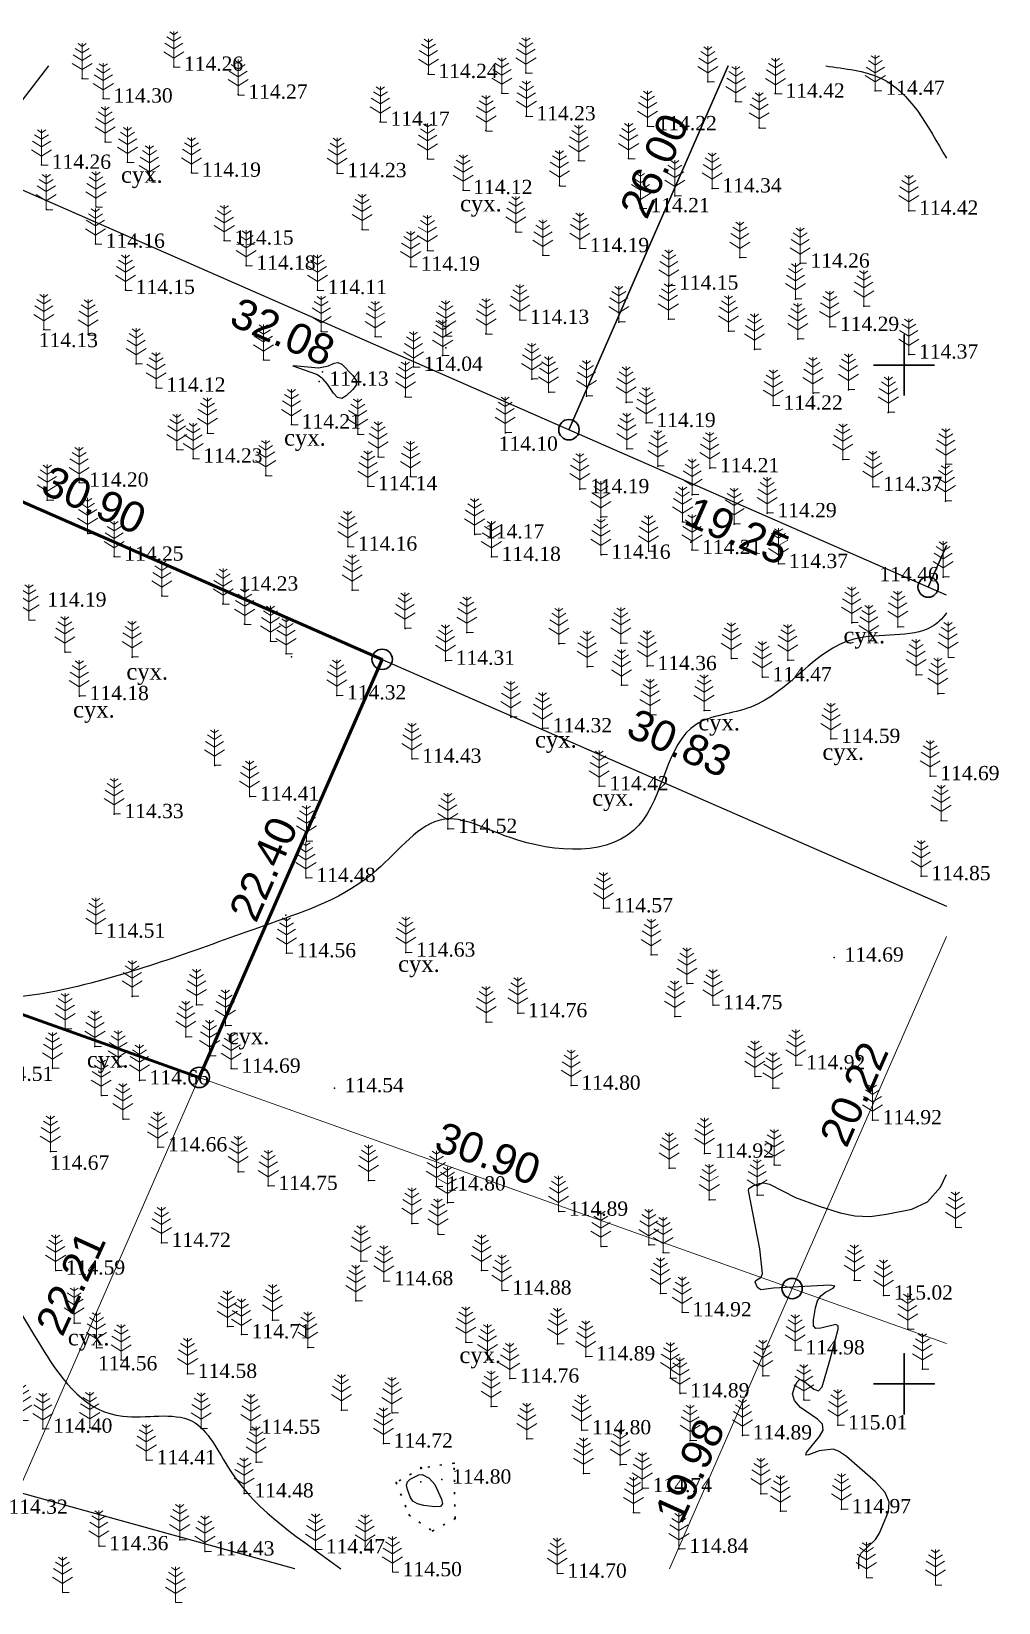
# Model space of a CAD drawing. Header units: millimetres. Extents: x 5405527 to 5405655, y 5524875 to 5524966.
# Drawn here: x 5405607.2 to 5405654.6, y 5524889.3 to 5524966.4 of the extents above; entities that cross this region are included whole.
import ezdxf
from ezdxf.enums import TextEntityAlignment as Align

# ---------------------------------------------------------------- set-up
doc = ezdxf.new("R2010")
doc.units = ezdxf.units.MM
doc.linetypes.add('0', pattern=[0])
doc.linetypes.add('HIDDEN', pattern=[0.5, 0, -0.5])
for name, color, linetype, lineweight in [('11900000', 1, 'Continuous', 30), ('Контур', 7, 'HIDDEN', 30), ('ТОЧКИ', 7, 'Continuous', 30)]:
    doc.layers.add(name, color=color, linetype=linetype, lineweight=lineweight)
for name, color, linetype in [('горизонтали', 42, 'Continuous'), ('Ділянки_Межі', 10, 'Continuous'), ('надписи', 7, 'Continuous'), ('отметки', 7, 'Continuous'), ('промеры', 185, 'Continuous'), ('Растительность', 7, 'Continuous')]:
    doc.layers.add(name, color=color, linetype=linetype)
doc.styles.get("Standard").update_dxf_attribs({"font": 'arial.ttf'})
doc.styles.add('times', font='times.ttf')

# ---------------------------------------------------------------- blocks, each defined once
blk = doc.blocks.new('A$C51FE15A3')
at = {"layer": 'Растительность', "color": 94, "lineweight": 0}
for points in [[(-0.201, 1.726), (0, 1.584), (0.201, 1.726)], [(0, 1.75), (0, 0), (0.319, 0)], [(-0.447, 1.172), (0, 0.895), (0.447, 1.172)], [(-0.343, 1.489), (0, 1.267), (0.343, 1.489)], [(-0.493, 0.753), (0, 0.444), (0.493, 0.753)]]:
    blk.add_lwpolyline(points, dxfattribs=at)

msp = doc.modelspace()

# ---------------------------------------------------------------- linework, layer by layer
at = {"layer": '11900000', "color": 0, "linetype": '0', "lineweight": 15, "ltscale": 0.7}
for points in [[(5405650, 5524898.496), (5405650, 5524901.504)], [(5405650, 5524898.496), (5405650, 5524901.504)], [(5405650, 5524898.496), (5405650, 5524901.504)], [(5405650, 5524898.496), (5405650, 5524901.504)], [(5405650, 5524898.496), (5405650, 5524901.504)], [(5405650, 5524898.496), (5405650, 5524901.504)], [(5405650, 5524898.496), (5405650, 5524901.504)], [(5405650, 5524898.496), (5405650, 5524901.504)], [(5405650, 5524898.496), (5405650, 5524901.504)], [(5405650, 5524898.496), (5405650, 5524901.504)], [(5405650, 5524898.496), (5405650, 5524901.504)], [(5405650, 5524898.496), (5405650, 5524901.504)], [(5405650, 5524898.496), (5405650, 5524901.504)], [(5405650, 5524898.496), (5405650, 5524901.504)], [(5405650, 5524898.496), (5405650, 5524901.504)], [(5405650, 5524898.496), (5405650, 5524901.504)], [(5405650, 5524898.496), (5405650, 5524901.504)], [(5405650, 5524898.496), (5405650, 5524901.504)], [(5405650, 5524898.496), (5405650, 5524901.504)], [(5405650, 5524898.496), (5405650, 5524901.504)], [(5405650, 5524898.496), (5405650, 5524901.504)], [(5405650, 5524898.496), (5405650, 5524901.504)], [(5405650, 5524898.496), (5405650, 5524901.504)], [(5405650, 5524898.496), (5405650, 5524901.504)], [(5405650, 5524898.496), (5405650, 5524901.504)], [(5405650, 5524898.496), (5405650, 5524901.504)], [(5405650, 5524898.496), (5405650, 5524901.504)], [(5405650, 5524898.496), (5405650, 5524901.504)], [(5405650, 5524898.496), (5405650, 5524901.504)], [(5405650, 5524898.496), (5405650, 5524901.504)], [(5405650, 5524898.496), (5405650, 5524901.504)], [(5405650, 5524898.496), (5405650, 5524901.504)], [(5405650, 5524898.496), (5405650, 5524901.504)], [(5405650, 5524898.496), (5405650, 5524901.504)], [(5405650, 5524898.496), (5405650, 5524901.504)], [(5405650, 5524898.496), (5405650, 5524901.504)], [(5405650, 5524898.496), (5405650, 5524901.504)], [(5405650, 5524898.496), (5405650, 5524901.504)], [(5405650, 5524898.496), (5405650, 5524901.504)], [(5405650, 5524898.496), (5405650, 5524901.504)], [(5405650, 5524898.496), (5405650, 5524901.504)], [(5405650, 5524898.496), (5405650, 5524901.504)], [(5405650, 5524898.496), (5405650, 5524901.504)], [(5405650, 5524898.496), (5405650, 5524901.504)], [(5405648.496, 5524900), (5405651.504, 5524900)], [(5405648.496, 5524900), (5405651.504, 5524900)], [(5405648.496, 5524900), (5405651.504, 5524900)], [(5405648.496, 5524900), (5405651.504, 5524900)], [(5405648.496, 5524900), (5405651.504, 5524900)], [(5405648.496, 5524900), (5405651.504, 5524900)], [(5405648.496, 5524900), (5405651.504, 5524900)], [(5405648.496, 5524900), (5405651.504, 5524900)], [(5405648.496, 5524900), (5405651.504, 5524900)], [(5405648.496, 5524900), (5405651.504, 5524900)], [(5405648.496, 5524900), (5405651.504, 5524900)], [(5405648.496, 5524900), (5405651.504, 5524900)], [(5405648.496, 5524900), (5405651.504, 5524900)], [(5405648.496, 5524900), (5405651.504, 5524900)], [(5405648.496, 5524900), (5405651.504, 5524900)], [(5405648.496, 5524900), (5405651.504, 5524900)], [(5405648.496, 5524900), (5405651.504, 5524900)], [(5405648.496, 5524900), (5405651.504, 5524900)], [(5405648.496, 5524900), (5405651.504, 5524900)], [(5405648.496, 5524900), (5405651.504, 5524900)], [(5405648.496, 5524900), (5405651.504, 5524900)], [(5405648.496, 5524900), (5405651.504, 5524900)], [(5405648.496, 5524900), (5405651.504, 5524900)]]:
    msp.add_lwpolyline(points, dxfattribs=at)
at = {"layer": '11900000', "linetype": '0', "lineweight": 15, "ltscale": 0.7}
for points in [[(5405650, 5524898.496), (5405650, 5524901.504)], [(5405650, 5524898.496), (5405650, 5524901.504)], [(5405650, 5524898.496), (5405650, 5524901.504)], [(5405650, 5524898.496), (5405650, 5524901.504)], [(5405650, 5524898.496), (5405650, 5524901.504)], [(5405650, 5524898.496), (5405650, 5524901.504)], [(5405650, 5524898.496), (5405650, 5524901.504)], [(5405650, 5524898.496), (5405650, 5524901.504)], [(5405648.496, 5524900), (5405651.504, 5524900)], [(5405648.496, 5524900), (5405651.504, 5524900)]]:
    msp.add_lwpolyline(points, dxfattribs=at)
at = {"layer": '11900000', "color": 7}
for points in [[(5405650, 5524948.5, 0), (5405650, 5524951.5, 0)], [(5405650, 5524948.5, 0), (5405650, 5524951.5, 0)], [(5405648.5, 5524950, 0), (5405651.5, 5524950, 0)], [(5405648.5, 5524950, 0), (5405651.5, 5524950, 0)], [(5405650, 5524898.5, 0), (5405650, 5524901.5, 0)], [(5405650, 5524898.5, 0), (5405650, 5524901.5, 0)], [(5405648.5, 5524900, 0), (5405651.5, 5524900, 0)], [(5405648.5, 5524900, 0), (5405651.5, 5524900, 0)]]:
    msp.add_polyline3d(points, dxfattribs=at)
at = {"layer": 'горизонтали', "color": 32}
for points in [[(5405622.617, 5524948.482, 114), (5405622.397, 5524948.362, 114), (5405622.187, 5524948.402, 114), (5405621.987, 5524948.612, 114), (5405621.697, 5524949.062, 114), (5405621.467, 5524949.322, 114), (5405621.177, 5524949.532, 114), (5405620.017, 5524949.942, 114), (5405620.027, 5524949.972, 114), (5405621.247, 5524949.862, 114), (5405621.747, 5524949.952, 114), (5405622.017, 5524950.092, 114), (5405622.197, 5524950.122, 114), (5405622.397, 5524950.042, 114), (5405622.947, 5524949.482, 114), (5405623.097, 5524949.242, 114), (5405623.097, 5524949.012, 114), (5405622.947, 5524948.802, 114), (5405622.617, 5524948.482, 114)], [(5405625.617, 5524894.812, 114.5), (5405625.577, 5524895.032, 114.5), (5405625.617, 5524895.202, 114.5), (5405625.747, 5524895.322, 114.5), (5405626.187, 5524895.542, 114.5), (5405626.337, 5524895.552, 114.5), (5405626.687, 5524895.382, 114.5), (5405626.957, 5524895.072, 114.5), (5405627.297, 5524894.352, 114.5), (5405627.347, 5524894.112, 114.5), (5405627.237, 5524893.982, 114.5), (5405626.957, 5524893.972, 114.5), (5405626.427, 5524894.032, 114.5), (5405626.107, 5524894.112, 114.5), (5405625.887, 5524894.252, 114.5), (5405625.757, 5524894.462, 114.5), (5405625.617, 5524894.812, 114.5)]]:
    msp.add_polyline3d(points, close=True, dxfattribs=at)
msp.add_polyline3d([(5405647.787, 5524890.924, 115), (5405647.787, 5524891.472, 115), (5405647.887, 5524891.702, 115), (5405648.597, 5524892.372, 115), (5405648.797, 5524892.672, 115), (5405649.237, 5524893.732, 115), (5405649.277, 5524894.192, 115), (5405649.067, 5524894.672, 115), (5405648.597, 5524895.192, 115), (5405647.177, 5524896.442, 115), (5405646.777, 5524896.702, 115), (5405646.517, 5524896.792, 115), (5405645.837, 5524896.712, 115), (5405645.307, 5524896.512, 115), (5405645.177, 5524896.502, 115), (5405645.217, 5524896.632, 115), (5405645.857, 5524897.412, 115), (5405646.037, 5524897.732, 115), (5405645.997, 5524898.022, 115), (5405645.757, 5524898.272, 115), (5405644.917, 5524898.842, 115), (5405644.617, 5524899.182, 115), (5405644.527, 5524899.512, 115), (5405644.617, 5524899.832, 115), (5405644.747, 5524900.102, 115), (5405644.867, 5524900.212, 115), (5405645.027, 5524900.192, 115), (5405645.577, 5524899.742, 115), (5405645.797, 5524899.662, 115), (5405645.987, 5524899.852, 115), (5405646.357, 5524901.152, 115), (5405646.767, 5524902.682, 115), (5405646.767, 5524902.852, 115), (5405646.647, 5524902.922, 115), (5405645.917, 5524902.732, 115), (5405645.667, 5524902.712, 115), (5405645.547, 5524902.852, 115), (5405645.557, 5524903.152, 115), (5405645.657, 5524903.732, 115), (5405645.757, 5524904.072, 115), (5405645.917, 5524904.322, 115), (5405646.137, 5524904.502, 115), (5405646.517, 5524904.692, 115), (5405646.597, 5524904.802, 115), (5405646.357, 5524904.842, 115), (5405643.597, 5524904.702, 115), (5405642.977, 5524904.612, 115), (5405642.807, 5524904.732, 115), (5405642.697, 5524904.992, 115), (5405642.727, 5524905.072, 115), (5405642.987, 5524905.232, 115), (5405643.057, 5524905.422, 115), (5405642.917, 5524906.622, 115), (5405642.367, 5524909.492, 115), (5405642.377, 5524909.582, 115), (5405642.607, 5524909.732, 115), (5405642.897, 5524909.842, 115), (5405643.107, 5524909.862, 115), (5405643.387, 5524909.802, 115), (5405644.667, 5524909.152, 115), (5405645.827, 5524908.722, 115), (5405646.867, 5524908.402, 115), (5405647.577, 5524908.242, 115), (5405648.337, 5524908.222, 115), (5405649.137, 5524908.332, 115), (5405650.387, 5524908.582, 115), (5405651.147, 5524908.942, 115), (5405651.787, 5524909.652, 115), (5405652.076, 5524910.27, 115)], dxfattribs=at)
for points, knots in [([(5405646.154, 5524964.677), (5405647.099, 5524964.536), (5405649.853, 5524964.296), (5405651.162, 5524961.732), (5405652.076, 5524960.149)], [845.129378, 845.129378, 845.129378, 845.129378, 847.912489, 853.058336, 853.058336, 853.058336, 853.058336]), ([(5405652.076, 5524937.831), (5405651.872, 5524937.547), (5405650.815, 5524936.481), (5405646.321, 5524937.362), (5405643.86, 5524932.976), (5405638.381, 5524932.732), (5405638.048, 5524925.787), (5405631.475, 5524926.077), (5405627.008, 5524928.61), (5405623.809, 5524924.256), (5405617.701, 5524922.243), (5405611.057, 5524919.668), (5405603.931, 5524918.417), (5405598.683, 5524920.948), (5405595.986, 5524925.393), (5405592.528, 5524928.323), (5405588.104, 5524929.248), (5405585.037, 5524925.476), (5405587.396, 5524921.239), (5405588.984, 5524916.75), (5405593.479, 5524915.153), (5405599.008, 5524914.932), (5405598.878, 5524908.421), (5405606.817, 5524906.776), (5405608.307, 5524897.151), (5405615.343, 5524898.956), (5405617.393, 5524894.15), (5405620.455, 5524892.353), (5405622.35, 5524890.924)], [884.556835, 884.556835, 884.556835, 884.556835, 885.661514, 889.520415, 895.583001, 898.406187, 904.085367, 910.48747, 913.839474, 917.961004, 923.821409, 933.371758, 939.353154, 944.920824, 949.533728, 954.71556, 958.361713, 961.571803, 966.784207, 971.370375, 975.210912, 980.580361, 985.005609, 990.407517, 1001.45042, 1004.85445, 1007.86787, 1015.104667, 1015.104667, 1015.104667, 1015.104667])]:
    msp.add_open_spline(points, degree=3, knots=knots, dxfattribs=at)
at = {"layer": 'Ділянки_Межі', "lineweight": 25}
for points in [[(5405652.076, 5524938.714), (5405651.182, 5524939.105), (5405633.549, 5524946.825), (5405604.164, 5524959.69), (5405608.011, 5524964.677)], [(5405620.089, 5524890.924), (5405606.49, 5524894.695), (5405570.683, 5524905.043), (5405582.776, 5524926.653), (5405596.073, 5524947.95), (5405624.379, 5524935.557), (5405652.076, 5524923.442)], [(5405651.182, 5524939.105), (5405652.076, 5524941.148)], [(5405652.076, 5524938.714), (5405651.182, 5524939.105)]]:
    msp.add_lwpolyline(points, dxfattribs=at)
at = {"layer": 'Ділянки_Межі'}
for points in [[(5405641.364, 5524964.677), (5405633.549, 5524946.825), (5405604.164, 5524959.69)], [(5405604.164, 5524959.69), (5405608.011, 5524964.677)], [(5405633.549, 5524946.825), (5405641.364, 5524964.677)], [(5405652.076, 5524941.148), (5405651.182, 5524939.105), (5405633.549, 5524946.825)]]:
    msp.add_lwpolyline(points, dxfattribs=at)
at = {"layer": 'Ділянки_Межі', "lineweight": 50}
msp.add_lwpolyline([(5405582.776, 5524926.653), (5405596.073, 5524947.95), (5405624.379, 5524935.557), (5405615.397, 5524915.042)], close=True, dxfattribs=at)
at = {"layer": 'Ділянки_Межі', "lineweight": 0}
for points in [[(5405615.397, 5524915.042), (5405624.379, 5524935.557), (5405652.076, 5524923.442)], [(5405652.076, 5524921.958), (5405644.506, 5524904.681), (5405615.397, 5524915.042)], [(5405644.506, 5524904.681), (5405652.076, 5524921.958)], [(5405606.49, 5524894.695), (5405615.397, 5524915.042), (5405644.506, 5524904.681), (5405638.478, 5524890.924)], [(5405638.478, 5524890.924), (5405644.506, 5524904.681), (5405652.076, 5524901.986)], [(5405652.076, 5524901.986), (5405644.506, 5524904.681)], [(5405620.089, 5524890.924), (5405606.49, 5524894.695)]]:
    msp.add_lwpolyline(points, dxfattribs=at)
msp.add_lwpolyline([(5405570.683, 5524905.043), (5405582.776, 5524926.653), (5405615.397, 5524915.042), (5405606.49, 5524894.695)], close=True, dxfattribs=at)
at = {"layer": 'Контур', "color": 7, "linetype": 'HIDDEN', "elevation": 114.67}
msp.add_lwpolyline([(5405626.84, 5524892.78), (5405626.84, 5524892.78), (5405627.96, 5524893.39), (5405627.91, 5524896.11), (5405626.34, 5524895.881), (5405625.07, 5524895.17), (5405625.69, 5524893.57), (5405626.84, 5524892.78)], dxfattribs=at)
at = {"layer": 'отметки', "color": 7}
for p in [(5405614.147, 5524964.638, 114.262), (5405609.654, 5524964.067, 114.32), (5405626.64, 5524964.283, 114.242), (5405631.43, 5524964.337, 114.307), (5405640.362, 5524963.9, 114.377), (5405610.688, 5524963.079, 114.299), (5405617.309, 5524963.268, 114.269), (5405630.257, 5524963.344, 114.213), (5405641.731, 5524962.925, 114.36), (5405643.678, 5524963.321, 114.423), (5405648.587, 5524963.46, 114.472), (5405631.453, 5524962.208, 114.227), (5405624.288, 5524961.939, 114.168), (5405629.474, 5524961.5, 114.219), (5405637.399, 5524961.722, 114.221), (5405642.881, 5524961.641, 114.383), (5405610.786, 5524960.948, 114.252), (5405607.66, 5524959.828, 114.262), (5405611.88, 5524959.954, 114.236), (5405626.608, 5524960.123, 114.131), (5405634.018, 5524960.041, 114.241), (5405636.474, 5524960.133, 114.212), (5405612.95, 5524959.049, 114.22), (5405615.021, 5524959.44, 114.192), (5405622.167, 5524959.418, 114.234), (5405628.349, 5524958.587, 114.118), (5405633.077, 5524958.801, 114.196), (5405638.749, 5524958.3, 114.226), (5405640.581, 5524958.666, 114.343), (5405607.895, 5524957.639, 114.26), (5405610.335, 5524957.756, 114.199), (5405637.052, 5524957.697, 114.205), (5405650.238, 5524957.574, 114.418), (5405610.303, 5524955.953, 114.161), (5405616.624, 5524956.109, 114.15), (5405623.396, 5524956.656, 114.188), (5405630.935, 5524956.537, 114.167), (5405626.597, 5524955.619, 114.157), (5405632.266, 5524955.385, 114.159), (5405634.077, 5524955.738, 114.187), (5405641.942, 5524955.271, 114.281), (5405617.703, 5524954.876, 114.181), (5405625.772, 5524954.828, 114.193), (5405644.906, 5524954.98, 114.261), (5405611.777, 5524953.684, 114.152), (5405621.201, 5524953.68, 114.113), (5405638.458, 5524953.901, 114.154), (5405644.669, 5524953.238, 114.317), (5405648.022, 5524952.883, 114.348), (5405631.135, 5524952.218, 114.13), (5405636.006, 5524952.109, 114.174), (5405638.435, 5524952.243, 114.191), (5405607.773, 5524951.746, 114.132), (5405609.949, 5524951.494, 113.996), (5405621.391, 5524951.656, 114.051), (5405624.033, 5524951.4, 114.132), (5405627.491, 5524951.431, 114.126), (5405629.475, 5524951.524, 114.169), (5405641.382, 5524951.654, 114.264), (5405646.351, 5524951.872, 114.292), (5405627.498, 5524950.847, 113.887), (5405642.658, 5524950.761, 114.256), (5405644.786, 5524951.27, 114.249), (5405612.298, 5524950.064, 114.175), (5405618.546, 5524950.26, 114.041), (5405621.57, 5524950.196, 114.144), (5405625.913, 5524949.911, 114.039), (5405627.343, 5524950.474, 114.111), (5405650.232, 5524950.516, 114.375), (5405621.284, 5524949.187, 114.13), (5405621.447, 5524949.658, 113.937), (5405631.727, 5524949.311, 114.224), (5405613.28, 5524948.889, 114.118), (5405625.512, 5524948.443, 114.077), (5405632.554, 5524948.666, 114.215), (5405634.418, 5524948.475, 114.173), (5405645.531, 5524948.617, 114.275), (5405647.271, 5524948.788, 114.262), (5405636.366, 5524948.164, 114.166), (5405643.582, 5524948.009, 114.224), (5405649.228, 5524947.67, 114.392), (5405619.926, 5524947.084, 114.209), (5405637.345, 5524947.156, 114.187), (5405615.8, 5524946.657, 114.119), (5405623.179, 5524946.612, 114.066), (5405630.431, 5524946.679, 114.105), (5405614.301, 5524945.853, 114.164), (5405615.096, 5524945.411, 114.232), (5405624.179, 5524945.491, 114.074), (5405636.393, 5524945.879, 114.141), (5405646.998, 5524945.358, 114.335), (5405618.66, 5524944.573, 114.094), (5405625.768, 5524944.524, 114.147), (5405637.918, 5524945.042, 114.26), (5405640.463, 5524944.937, 114.21), (5405652.049, 5524945.131, 114.448), (5405609.498, 5524944.231, 114.198), (5405623.673, 5524944.056, 114.14), (5405634.086, 5524943.91, 114.193), (5405639.6, 5524943.631, 114.273), (5405648.471, 5524944.019, 114.365), (5405607.937, 5524943.375, 114.265), (5405652.03, 5524943.325, 114.407), (5405635.122, 5524942.536, 114.168), (5405639.123, 5524942.298, 114.123), (5405641.667, 5524942.198, 114.319), (5405643.285, 5524942.73, 114.287), (5405609.923, 5524941.74, 114.196), (5405628.929, 5524941.688, 114.17), (5405639.539, 5524941.308, 114.042), (5405611.218, 5524940.599, 114.253), (5405622.691, 5524941.092, 114.161), (5405629.742, 5524940.585, 114.18), (5405635.129, 5524940.691, 114.16), (5405637.464, 5524940.857, 114.108), (5405639.586, 5524940.923, 114.212), (5405643.841, 5524940.236, 114.371), (5405651.924, 5524939.59, 114.459), (5405613.564, 5524938.666, 114.239), (5405616.565, 5524938.277, 114.232), (5405622.906, 5524938.959, 114.213), (5405617.627, 5524937.282, 114.248), (5405625.509, 5524937.073, 114.235), (5405628.542, 5524936.873, 114.259), (5405647.437, 5524937.355, 114.458), (5405649.696, 5524937.149, 114.479), (5405608.811, 5524935.91, 114.211), (5405618.9, 5524936.45, 114.285), (5405633.054, 5524936.323, 114.338), (5405636.102, 5524936.343, 114.277), (5405648.269, 5524936.467, 114.532), (5405612.103, 5524935.67, 114.208), (5405619.664, 5524935.827, 114.28), (5405619.93, 5524935.686, 114.25), (5405627.492, 5524935.489, 114.31), (5405634.448, 5524935.194, 114.253), (5405637.397, 5524935.227, 114.358), (5405641.521, 5524935.593, 114.294), (5405644.295, 5524935.51, 114.387), (5405643.043, 5524934.68, 114.466), (5405650.591, 5524934.789, 114.639), (5405609.515, 5524933.754, 114.177), (5405622.155, 5524933.789, 114.318), (5405636.135, 5524934.282, 114.369), (5405651.662, 5524933.871, 114.532), (5405637.537, 5524932.832, 114.441), (5405640.184, 5524933.048, 114.493), (5405630.692, 5524932.722, 114.385), (5405632.257, 5524932.175, 114.317), (5405646.409, 5524931.654, 114.585), (5405625.845, 5524930.679, 114.432), (5405616.16, 5524930.352, 114.352), (5405651.277, 5524929.827, 114.688), (5405635.037, 5524929.327, 114.42), (5405617.88, 5524928.827, 114.408), (5405611.226, 5524927.965, 114.335), (5405651.821, 5524927.641, 114.742), (5405627.603, 5524927.238, 114.518), (5405620.664, 5524926.628, 114.462), (5405620.649, 5524924.827, 114.478), (5405650.84, 5524924.919, 114.852), (5405619.654, 5524923.001, 114.506), (5405635.247, 5524923.342, 114.572), (5405610.32, 5524922.099, 114.506), (5405619.689, 5524921.135, 114.561), (5405625.547, 5524921.168, 114.635), (5405637.589, 5524921.055, 114.732), (5405646.577, 5524920.923, 114.686), (5405612.113, 5524919.018, 114.6), (5405639.345, 5524919.649, 114.745), (5405615.271, 5524918.606, 114.606), (5405631.039, 5524918.194, 114.757), (5405640.621, 5524918.585, 114.753), (5405608.82, 5524917.414, 114.491), (5405616.684, 5524917.589, 114.595), (5405629.482, 5524917.759, 114.69), (5405638.747, 5524918.029, 114.804), (5405614.735, 5524917.038, 114.695), (5405614.738, 5524917.036, 114.706), (5405610.28, 5524916.554, 114.606), (5405615.915, 5524916.099, 114.747), (5405608.201, 5524915.501, 114.509), (5405611.424, 5524915.593, 114.647), (5405616.968, 5524915.472, 114.692), (5405642.685, 5524915.088, 114.942), (5405644.69, 5524915.636, 114.922), (5405612.46, 5524914.895, 114.661), (5405622.035, 5524914.515, 114.538), (5405633.659, 5524914.638, 114.8), (5405643.556, 5524914.52, 114.947), (5405610.597, 5524914.154, 114.633), (5405611.657, 5524912.996, 114.629), (5405648.45, 5524912.94, 114.921), (5405608.091, 5524911.406, 114.671), (5405613.364, 5524911.61, 114.655), (5405640.205, 5524911.302, 114.92), (5405638.47, 5524910.582, 114.869), (5405643.63, 5524910.743, 114.979), (5405617.317, 5524910.408, 114.66), (5405618.788, 5524909.718, 114.751), (5405623.713, 5524909.977, 114.891), (5405627.038, 5524909.69, 114.804), (5405640.437, 5524909.027, 114.902), (5405642.793, 5524909.26, 115.018), (5405627.581, 5524908.894, 114.746), (5405633.046, 5524908.454, 114.888), (5405625.84, 5524907.872, 114.817), (5405613.542, 5524906.925, 114.716), (5405627.121, 5524907.342, 114.811), (5405635.127, 5524906.749, 114.904), (5405637.476, 5524906.824, 114.901), (5405623.338, 5524906.027, 114.75), (5405638.173, 5524906.443, 114.928), (5405608.354, 5524905.566, 114.593), (5405629.259, 5524905.567, 114.828), (5405647.559, 5524905.084, 115.049), (5405624.461, 5524905.042, 114.68), (5405630.266, 5524904.582, 114.879), (5405638.044, 5524904.437, 114.921), (5405648.993, 5524904.337, 115.017), (5405623.092, 5524904.083, 114.757), (5405639.112, 5524903.514, 114.918), (5405609.265, 5524902.984, 114.535), (5405616.785, 5524902.82, 114.717), (5405618.998, 5524903.132, 114.83), (5405617.47, 5524902.433, 114.712), (5405628.494, 5524902.043, 114.76), (5405632.991, 5524901.967, 114.901), (5405650.181, 5524902.684, 115.034), (5405610.351, 5524901.768, 114.556), (5405620.731, 5524901.782, 114.776), (5405634.377, 5524901.352, 114.886), (5405644.661, 5524901.651, 114.982), (5405611.566, 5524901.174, 114.634), (5405614.83, 5524900.495, 114.577), (5405629.55, 5524901.179, 114.735), (5405650.904, 5524900.727, 115.113), (5405630.644, 5524900.264, 114.755), (5405638.533, 5524900.288, 114.869), (5405643.073, 5524900.401, 114.963), (5405629.732, 5524898.886, 114.799), (5405639.002, 5524899.537, 114.892), (5405645.081, 5524899.213, 115.016), (5405622.384, 5524898.72, 114.757), (5405624.867, 5524898.584, 114.672), (5405607.728, 5524897.804, 114.4), (5405610.026, 5524897.853, 114.42), (5405615.496, 5524897.82, 114.496), (5405617.933, 5524897.751, 114.546), (5405634.177, 5524897.727, 114.798), (5405642.075, 5524897.475, 114.894), (5405646.755, 5524897.968, 115.012), (5405624.444, 5524897.078, 114.719), (5405631.487, 5524897.305, 114.758), (5405639.5, 5524897.225, 114.955), (5405612.808, 5524896.258, 114.409), (5405618.193, 5524896.163, 114.555), (5405626.279, 5524895.891, 114.76), (5405627.911, 5524896.106, 114.845), (5405636.07, 5524896.037, 114.823), (5405625.073, 5524895.168, 114.722), (5405626.282, 5524895.188, 114.069), (5405627.311, 5524895.307, 114.801), (5405634.265, 5524895.611, 114.761), (5405617.61, 5524894.63, 114.485), (5405637.157, 5524894.889, 114.735), (5405642.976, 5524894.607, 114.987), (5405625.698, 5524893.573, 114.707), (5405636.723, 5524893.684, 114.796), (5405643.932, 5524893.759, 114.97), (5405646.936, 5524893.855, 114.97), (5405626.846, 5524892.785, 114.672), (5405627.965, 5524893.395, 114.668), (5405610.478, 5524892.038, 114.363), (5405614.447, 5524892.35, 114.386), (5405615.684, 5524891.781, 114.431), (5405621.113, 5524891.882, 114.47), (5405623.547, 5524891.841, 114.529), (5405638.956, 5524891.911, 114.838)]:
    msp.add_point(p, dxfattribs=at)
at = {"layer": 'ТОЧКИ'}
for centre in [(5405633.549, 5524946.825), (5405651.182, 5524939.105), (5405624.379, 5524935.557), (5405615.397, 5524915.042, 107.24), (5405644.506, 5524904.681, 107.24)]:
    msp.add_circle(centre, 0.5, dxfattribs=at)

# ---------------------------------------------------------------- block references
at = {"layer": 'Растительность', "color": 7}
for p in [(5405614.15, 5524964.62, 114.26), (5405626.65, 5524964.26, 114.24), (5405631.44, 5524964.32, 114.31), (5405609.65, 5524964.05, 114.32), (5405640.37, 5524963.89, 114.38), (5405648.59, 5524963.45, 114.47), (5405610.69, 5524963.06, 114.3), (5405617.31, 5524963.25, 114.27), (5405630.26, 5524963.33, 114.21), (5405641.74, 5524962.91, 114.36), (5405643.69, 5524963.31, 114.42), (5405624.29, 5524961.92, 114.17), (5405631.46, 5524962.19, 114.23), (5405629.48, 5524961.48, 114.22), (5405637.41, 5524961.71, 114.22), (5405642.89, 5524961.63, 114.38), (5405610.78, 5524960.93, 114.25), (5405607.66, 5524959.81, 114.26), (5405611.88, 5524959.93, 114.24), (5405626.61, 5524960.1, 114.13), (5405634.03, 5524960.02, 114.24), (5405636.48, 5524960.12, 114.21), (5405612.95, 5524959.03, 114.22), (5405615.02, 5524959.42, 114.19), (5405622.17, 5524959.4, 114.23), (5405628.36, 5524958.57, 114.12), (5405633.08, 5524958.78, 114.19), (5405638.75, 5524958.31, 114.23), (5405640.58, 5524958.67, 114.34), (5405607.89, 5524957.62, 114.26), (5405610.33, 5524957.74, 114.2), (5405637.06, 5524957.68, 114.2), (5405650.24, 5524957.57, 114.42), (5405623.4, 5524956.64, 114.19), (5405630.94, 5524956.52, 114.17), (5405610.3, 5524955.93, 114.16), (5405616.63, 5524956.09, 114.15), (5405626.6, 5524955.6, 114.16), (5405632.27, 5524955.37, 114.16), (5405634.08, 5524955.72, 114.19), (5405641.94, 5524955.28, 114.28), (5405644.9, 5524954.99, 114.26), (5405617.7, 5524954.86, 114.18), (5405625.78, 5524954.81, 114.19), (5405611.78, 5524953.66, 114.15), (5405621.2, 5524953.66, 114.11), (5405638.45, 5524953.91, 114.15), (5405644.67, 5524953.24, 114.32), (5405648.02, 5524952.89, 114.35), (5405631.14, 5524952.2, 114.13), (5405636, 5524952.12, 114.17), (5405638.43, 5524952.25, 114.19), (5405646.35, 5524951.88, 114.29), (5405607.77, 5524951.73, 114.13), (5405609.95, 5524951.47, 113.99), (5405621.39, 5524951.63, 114.05), (5405624.04, 5524951.38, 114.13), (5405627.5, 5524951.41, 114.13), (5405629.48, 5524951.51, 114.17), (5405641.38, 5524951.66, 114.26), (5405644.78, 5524951.28, 114.25), (5405627.35, 5524950.46, 114.11), (5405642.66, 5524950.77, 114.26), (5405650.23, 5524950.52, 114.37), (5405612.3, 5524950.05, 114.17), (5405618.55, 5524950.24, 114.04), (5405625.92, 5524949.89, 114.04), (5405613.28, 5524948.87, 114.12), (5405631.72, 5524949.32, 114.22), (5405647.27, 5524948.8, 114.26), (5405625.52, 5524948.42, 114.08), (5405632.55, 5524948.67, 114.21), (5405634.41, 5524948.48, 114.17), (5405636.36, 5524948.17, 114.17), (5405643.58, 5524948.02, 114.22), (5405645.53, 5524948.63, 114.28), (5405649.23, 5524947.68, 114.39), (5405615.8, 5524946.64, 114.12), (5405619.93, 5524947.07, 114.21), (5405623.18, 5524946.59, 114.07), (5405630.42, 5524946.69, 114.1), (5405637.34, 5524947.16, 114.19), (5405614.3, 5524945.84, 114.16), (5405636.39, 5524945.89, 114.14), (5405615.1, 5524945.4, 114.23), (5405624.18, 5524945.47, 114.07), (5405637.91, 5524945.05, 114.26), (5405640.46, 5524944.95, 114.21), (5405647, 5524945.37, 114.33), (5405652.05, 5524945.14, 114.45), (5405609.5, 5524944.22, 114.2), (5405618.66, 5524944.56, 114.09), (5405625.77, 5524944.51, 114.15), (5405623.68, 5524944.04, 114.14), (5405634.08, 5524943.92, 114.19), (5405639.6, 5524943.64, 114.27), (5405648.47, 5524944.03, 114.37), (5405607.94, 5524943.36, 114.26), (5405643.28, 5524942.74, 114.29), (5405652.03, 5524943.33, 114.41), (5405635.12, 5524942.55, 114.17), (5405639.13, 5524942.28, 114.12), (5405641.66, 5524942.21, 114.32), (5405609.92, 5524941.73, 114.2), (5405622.69, 5524941.08, 114.16), (5405628.92, 5524941.7, 114.17), (5405611.22, 5524940.59, 114.25), (5405629.74, 5524940.59, 114.18), (5405635.12, 5524940.7, 114.16), (5405637.46, 5524940.87, 114.11), (5405639.59, 5524940.91, 114.21), (5405643.84, 5524940.24, 114.37), (5405651.92, 5524939.6, 114.46), (5405622.91, 5524938.95, 114.21), (5405613.56, 5524938.65, 114.24), (5405616.57, 5524938.26, 114.23), (5405607.04, 5524937.48, 114.19), (5405617.63, 5524937.27, 114.25), (5405647.43, 5524937.36, 114.46), (5405625.5, 5524937.08, 114.23), (5405628.54, 5524936.88, 114.26), (5405648.27, 5524936.47, 114.53), (5405649.69, 5524937.16, 114.48), (5405608.8, 5524935.91, 114.21), (5405612.1, 5524935.68, 114.21), (5405618.9, 5524936.44, 114.28), (5405619.66, 5524935.82, 114.28), (5405633.05, 5524936.33, 114.34), (5405636.1, 5524936.35, 114.28), (5405627.49, 5524935.5, 114.31), (5405634.44, 5524935.2, 114.25), (5405637.39, 5524935.23, 114.36), (5405641.52, 5524935.6, 114.29), (5405644.29, 5524935.52, 114.39), (5405652.16, 5524935.64, 114.56), (5405636.13, 5524934.29, 114.37), (5405643.04, 5524934.69, 114.47), (5405650.59, 5524934.79, 114.64), (5405609.51, 5524933.76, 114.18), (5405622.15, 5524933.79, 114.32), (5405651.66, 5524933.88, 114.53), (5405630.69, 5524932.73, 114.38), (5405637.53, 5524932.84, 114.44), (5405640.18, 5524933.05, 114.49), (5405632.25, 5524932.18, 114.32), (5405646.41, 5524931.66, 114.59), (5405616.15, 5524930.36, 114.35), (5405625.84, 5524930.68, 114.43), (5405651.28, 5524929.83, 114.69), (5405617.87, 5524928.83, 114.41), (5405635.03, 5524929.33, 114.42), (5405611.22, 5524927.97, 114.33), (5405627.6, 5524927.24, 114.52), (5405651.82, 5524927.64, 114.74), (5405620.66, 5524926.63, 114.46), (5405650.84, 5524924.92, 114.85), (5405620.64, 5524924.83, 114.48), (5405635.24, 5524923.35, 114.57), (5405610.32, 5524922.1, 114.51), (5405619.68, 5524921.14, 114.56), (5405625.54, 5524921.17, 114.63), (5405637.59, 5524921.06, 114.73), (5405639.34, 5524919.65, 114.75), (5405612.11, 5524919.02, 114.6), (5405615.27, 5524918.61, 114.61), (5405631.04, 5524918.2, 114.76), (5405638.74, 5524918.03, 114.8), (5405640.62, 5524918.59, 114.75), (5405608.82, 5524917.42, 114.49), (5405616.68, 5524917.59, 114.6), (5405629.48, 5524917.76, 114.69), (5405610.28, 5524916.56, 114.61), (5405614.74, 5524917.04, 114.71), (5405615.91, 5524916.1, 114.75), (5405644.69, 5524915.64, 114.92), (5405608.2, 5524915.5, 114.51), (5405611.42, 5524915.59, 114.65), (5405612.46, 5524914.9, 114.66), (5405616.97, 5524915.47, 114.69), (5405642.68, 5524915.09, 114.94), (5405610.59, 5524914.16, 114.63), (5405633.66, 5524914.64, 114.8), (5405643.56, 5524914.52, 114.95), (5405611.65, 5524913, 114.63), (5405648.45, 5524912.94, 114.92), (5405608.09, 5524911.41, 114.67), (5405613.36, 5524911.61, 114.66), (5405640.2, 5524911.3, 114.92), (5405617.31, 5524910.41, 114.66), (5405638.47, 5524910.58, 114.87), (5405643.63, 5524910.74, 114.98), (5405618.79, 5524909.72, 114.75), (5405623.71, 5524909.98, 114.89), (5405627.04, 5524909.69, 114.8), (5405627.58, 5524908.9, 114.75), (5405640.44, 5524909.03, 114.9), (5405642.79, 5524909.26, 115.02), (5405633.04, 5524908.46, 114.89), (5405625.84, 5524907.87, 114.82), (5405627.12, 5524907.34, 114.81), (5405652.52, 5524907.68, 115.02), (5405613.54, 5524906.93, 114.72), (5405635.12, 5524906.75, 114.9), (5405637.47, 5524906.83, 114.9), (5405638.17, 5524906.44, 114.93), (5405623.34, 5524906.03, 114.75), (5405608.35, 5524905.57, 114.59), (5405624.46, 5524905.04, 114.68), (5405629.26, 5524905.57, 114.83), (5405647.56, 5524905.08, 115.05), (5405623.09, 5524904.08, 114.76), (5405630.26, 5524904.58, 114.88), (5405638.04, 5524904.44, 114.92), (5405648.99, 5524904.34, 115.02), (5405639.11, 5524903.51, 114.92), (5405609.26, 5524902.98, 114.54), (5405616.78, 5524902.82, 114.72), (5405619, 5524903.13, 114.83), (5405650.18, 5524902.68, 115.03), (5405610.35, 5524901.77, 114.56), (5405617.47, 5524902.43, 114.71), (5405620.73, 5524901.78, 114.78), (5405628.49, 5524902.04, 114.76), (5405632.99, 5524901.97, 114.9), (5405611.56, 5524901.17, 114.63), (5405629.55, 5524901.18, 114.74), (5405634.38, 5524901.35, 114.89), (5405644.66, 5524901.65, 114.98), (5405614.83, 5524900.5, 114.58), (5405630.64, 5524900.26, 114.75), (5405638.53, 5524900.29, 114.87), (5405643.07, 5524900.4, 114.96), (5405650.9, 5524900.73, 115.11), (5405639, 5524899.54, 114.89), (5405622.38, 5524898.72, 114.76), (5405629.73, 5524898.89, 114.8), (5405645.08, 5524899.21, 115.02), (5405606.69, 5524898.21, 114.36), (5405624.86, 5524898.58, 114.67), (5405646.75, 5524897.97, 115.01), (5405607.72, 5524897.8, 114.4), (5405610.02, 5524897.85, 114.42), (5405615.49, 5524897.82, 114.5), (5405617.93, 5524897.75, 114.55), (5405631.48, 5524897.31, 114.76), (5405634.17, 5524897.73, 114.8), (5405639.5, 5524897.22, 114.96), (5405642.07, 5524897.48, 114.89), (5405624.44, 5524897.08, 114.72), (5405612.8, 5524896.26, 114.41), (5405618.19, 5524896.16, 114.55), (5405634.26, 5524895.61, 114.76), (5405636.07, 5524896.04, 114.82), (5405637.15, 5524894.89, 114.74), (5405617.6, 5524894.63, 114.48), (5405642.97, 5524894.61, 114.99), (5405636.72, 5524893.68, 114.8), (5405643.93, 5524893.76, 114.97), (5405646.93, 5524893.85, 114.97), (5405610.47, 5524892.04, 114.36), (5405614.44, 5524892.35, 114.39), (5405615.68, 5524891.78, 114.43), (5405621.11, 5524891.88, 114.47), (5405623.54, 5524891.84, 114.53), (5405638.95, 5524891.91, 114.84), (5405624.88, 5524890.76, 114.5), (5405632.97, 5524890.69, 114.7), (5405648.15, 5524890.48, 115.02), (5405608.69, 5524889.77, 114.37), (5405651.54, 5524890.13, 115.05), (5405614.24, 5524889.27, 114.34)]:
    msp.add_blockref('A$C51FE15A3', p, dxfattribs=at)

# ---------------------------------------------------------------- texts
at = {"layer": 'надписи', "color": 7, "style": 'times'}
for p in [(5405611.557, 5524959.74, 111.861), (5405628.202, 5524958.335, 111.861), (5405619.561, 5524946.843, 111.861), (5405647.026, 5524937.142, 111.861), (5405611.821, 5524935.359, 111.861), (5405609.204, 5524933.5, 111.861), (5405639.899, 5524932.868, 111.861), (5405631.882, 5524932.027, 111.861), (5405645.992, 5524931.423, 111.861), (5405634.689, 5524929.17, 111.861), (5405625.161, 5524921.02, 111.861), (5405616.796, 5524917.472, 111.861), (5405609.884, 5524916.323, 111.861), (5405608.948, 5524902.691, 111.861), (5405628.171, 5524901.822, 111.861)]:
    msp.add_text('сух.', height=0.8, dxfattribs=at).set_placement(p, align=Align.TOP_LEFT)
at = {"layer": 'отметки', "color": 7, "style": 'times'}
for s, p in [('114.26', (5405614.647, 5524965.138, 114.262)), ('114.24', (5405627.14, 5524964.783, 114.242)), ('114.27', (5405617.809, 5524963.768, 114.269)), ('114.42', (5405644.178, 5524963.821, 114.423)), ('114.47', (5405649.087, 5524963.96, 114.472)), ('114.30', (5405611.188, 5524963.579, 114.299)), ('114.17', (5405624.788, 5524962.439, 114.168)), ('114.23', (5405631.953, 5524962.708, 114.227)), ('114.22', (5405637.899, 5524962.222, 114.221)), ('114.26', (5405608.16, 5524960.328, 114.262)), ('114.19', (5405615.521, 5524959.94, 114.192)), ('114.23', (5405622.667, 5524959.918, 114.234)), ('114.12', (5405628.849, 5524959.087, 114.118)), ('114.34', (5405641.081, 5524959.166, 114.343)), ('114.21', (5405637.552, 5524958.197, 114.205)), ('114.42', (5405650.738, 5524958.074, 114.418)), ('114.16', (5405610.803, 5524956.453, 114.161)), ('114.15', (5405617.124, 5524956.609, 114.15)), ('114.19', (5405634.577, 5524956.238, 114.187)), ('114.18', (5405618.203, 5524955.376, 114.181)), ('114.19', (5405626.272, 5524955.328, 114.193)), ('114.26', (5405645.406, 5524955.48, 114.261)), ('114.15', (5405638.958, 5524954.401, 114.154)), ('114.15', (5405612.277, 5524954.184, 114.152)), ('114.11', (5405621.701, 5524954.18, 114.113)), ('114.13', (5405631.635, 5524952.718, 114.13)), ('114.29', (5405646.851, 5524952.372, 114.292)), ('114.13', (5405607.52, 5524951.577, 114.132)), ('114.37', (5405650.732, 5524951.016, 114.375)), ('114.04', (5405626.413, 5524950.411, 114.039)), ('114.12', (5405613.78, 5524949.389, 114.118)), ('114.13', (5405621.784, 5524949.687, 114.13)), ('114.22', (5405644.082, 5524948.509, 114.224)), ('114.21', (5405620.426, 5524947.584, 114.209)), ('114.19', (5405637.845, 5524947.656, 114.187)), ('114.23', (5405615.596, 5524945.911, 114.232)), ('114.10', (5405630.096, 5524946.496, 114.105)), ('114.21', (5405640.963, 5524945.437, 114.21)), ('114.20', (5405609.998, 5524944.731, 114.198)), ('114.14', (5405624.173, 5524944.556, 114.14)), ('114.19', (5405634.586, 5524944.41, 114.193)), ('114.37', (5405648.971, 5524944.519, 114.365)), ('114.29', (5405643.785, 5524943.23, 114.287)), ('114.17', (5405629.429, 5524942.188, 114.17)), ('114.16', (5405623.191, 5524941.592, 114.161)), ('114.21', (5405640.086, 5524941.423, 114.212)), ('114.25', (5405611.718, 5524941.099, 114.253)), ('114.18', (5405630.242, 5524941.085, 114.18)), ('114.16', (5405635.629, 5524941.191, 114.16)), ('114.37', (5405644.341, 5524940.736, 114.371)), ('114.46', (5405648.793, 5524940.09, 114.459)), ('114.23', (5405617.35, 5524939.632, 114.232)), ('114.19', (5405607.937, 5524938.846, 114.194)), ('114.31', (5405627.992, 5524935.989, 114.31)), ('114.36', (5405637.897, 5524935.727, 114.358)), ('114.47', (5405643.543, 5524935.18, 114.466)), ('114.18', (5405610.015, 5524934.254, 114.177)), ('114.32', (5405622.655, 5524934.289, 114.318)), ('114.32', (5405632.757, 5524932.675, 114.317)), ('114.59', (5405646.909, 5524932.154, 114.585)), ('114.43', (5405626.345, 5524931.179, 114.432)), ('114.42', (5405635.537, 5524929.827, 114.42)), ('114.69', (5405651.777, 5524930.327, 114.688)), ('114.41', (5405618.38, 5524929.327, 114.408)), ('114.33', (5405611.726, 5524928.465, 114.335)), ('114.52', (5405628.103, 5524927.738, 114.518)), ('114.48', (5405621.149, 5524925.327, 114.478)), ('114.85', (5405651.34, 5524925.419, 114.852)), ('114.57', (5405635.747, 5524923.842, 114.572)), ('114.51', (5405610.82, 5524922.599, 114.506)), ('114.56', (5405620.189, 5524921.635, 114.561)), ('114.63', (5405626.047, 5524921.668, 114.635)), ('114.69', (5405647.077, 5524921.423, 114.686)), ('114.75', (5405641.121, 5524919.085, 114.753)), ('114.76', (5405631.539, 5524918.694, 114.757)), ('114.69', (5405617.468, 5524915.972, 114.692)), ('114.92', (5405645.19, 5524916.136, 114.922)), ('114.51', (5405605.327, 5524915.57, 114.509)), ('114.66', (5405612.96, 5524915.395, 114.661)), ('114.80', (5405634.159, 5524915.138, 114.8)), ('114.54', (5405622.535, 5524915.015, 114.538)), ('114.92', (5405648.95, 5524913.44, 114.921)), ('114.66', (5405613.864, 5524912.11, 114.655)), ('114.67', (5405608.074, 5524911.211, 114.671)), ('114.92', (5405640.705, 5524911.802, 114.92)), ('114.75', (5405619.288, 5524910.218, 114.751)), ('114.80', (5405627.538, 5524910.19, 114.804)), ('114.89', (5405633.546, 5524908.954, 114.888)), ('114.72', (5405614.042, 5524907.425, 114.716)), ('114.59', (5405608.854, 5524906.066, 114.593)), ('114.68', (5405624.961, 5524905.542, 114.68)), ('114.88', (5405630.766, 5524905.082, 114.879)), ('115.02', (5405649.493, 5524904.837, 115.017)), ('114.92', (5405639.612, 5524904.014, 114.918)), ('114.71', (5405617.97, 5524902.933, 114.712)), ('114.98', (5405645.161, 5524902.151, 114.982)), ('114.56', (5405610.434, 5524901.366, 114.556)), ('114.89', (5405634.877, 5524901.852, 114.886)), ('114.58', (5405615.33, 5524900.995, 114.577)), ('114.76', (5405631.144, 5524900.764, 114.755)), ('114.89', (5405639.502, 5524900.037, 114.892)), ('114.40', (5405608.228, 5524898.304, 114.4)), ('114.55', (5405618.433, 5524898.251, 114.546)), ('114.80', (5405634.677, 5524898.227, 114.798)), ('115.01', (5405647.255, 5524898.468, 115.012)), ('114.72', (5405624.944, 5524897.578, 114.719)), ('114.89', (5405642.575, 5524897.975, 114.894)), ('114.41', (5405613.308, 5524896.758, 114.409)), ('114.80', (5405627.811, 5524895.807, 114.801)), ('114.48', (5405618.11, 5524895.13, 114.485)), ('114.74', (5405637.657, 5524895.389, 114.735)), ('114.32', (5405606.034, 5524894.327, 114.318)), ('114.97', (5405647.436, 5524894.355, 114.97)), ('114.36', (5405610.978, 5524892.538, 114.363)), ('114.43', (5405616.184, 5524892.281, 114.431)), ('114.47', (5405621.613, 5524892.382, 114.47)), ('114.84', (5405639.456, 5524892.411, 114.838)), ('114.50', (5405625.386, 5524891.262, 114.504)), ('114.70', (5405633.478, 5524891.19, 114.697))]:
    msp.add_text(s, height=0.7, dxfattribs=at).set_placement(p, align=Align.TOP_LEFT)
at = {"layer": 'промеры', "char_height": 1.5, "attachment_point": 1}
for s, insert, rotation in [('26.00', (5405635.993, 5524957.685), 66.37949), ('32.08', (5405617.402, 5524953.373), 336.35584), ('30.90', (5405608.133, 5524945.117), 336.3783), ('19.25', (5405639.714, 5524943.61), 336.35584), ('30.83', (5405636.879, 5524933.196), 336.3783), ('22.40', (5405616.812, 5524923.171), 66.39254), ('20.22', (5405645.802, 5524912.127, 107.24), 66.39254), ('30.90', (5405627.366, 5524912.909), 340.0588), ('22.21', (5405607.315, 5524902.883), 65.47927), ('19.98', (5405637.705, 5524893.675), 65.47927)]:
    msp.add_mtext(s, dxfattribs=dict(at, insert=insert, rotation=rotation))

doc.saveas('drawing.dxf')
